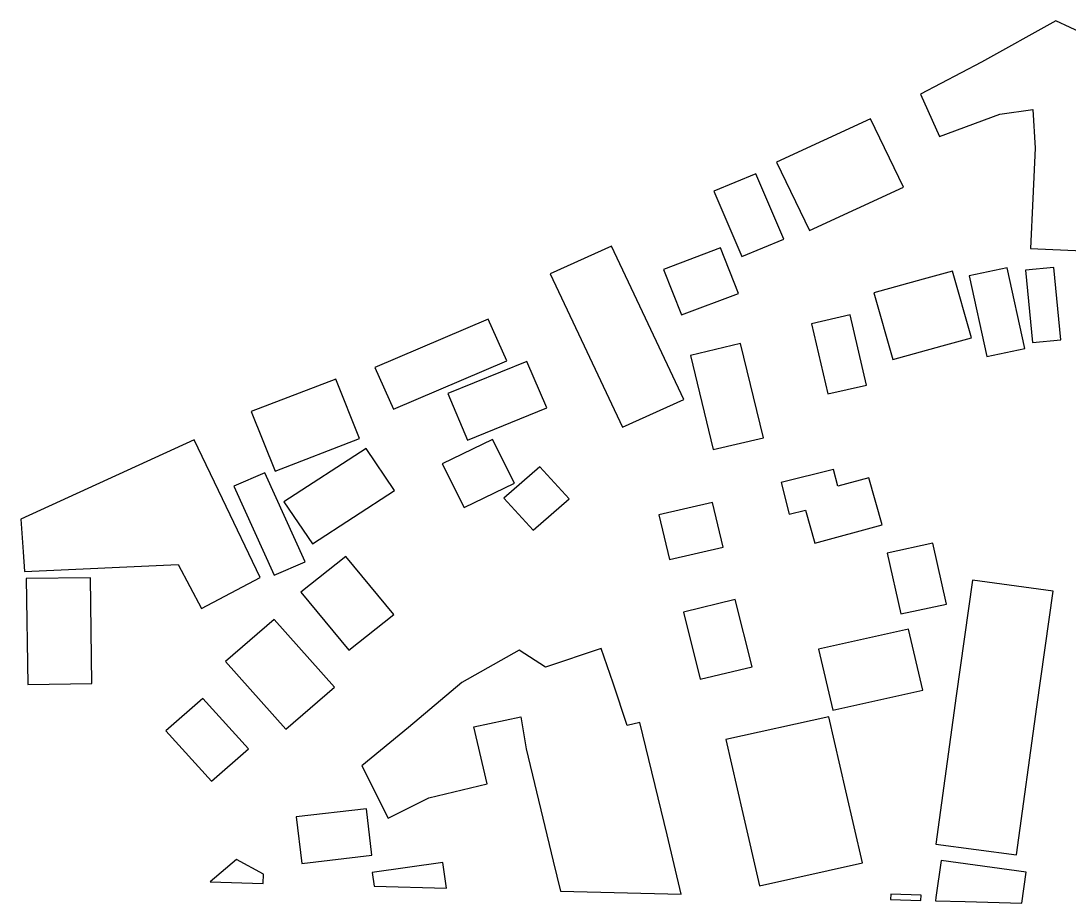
# Model space of a CAD drawing. Extents: x -255 to 680, y -360 to 140.
# Drawn here: x -113.5 to 50.6, y -280.3 to -142.2 of the extents above; entities that cross this region are included whole.
import ezdxf

# ---------------------------------------------------------------- set-up
doc = ezdxf.new("R2010")
doc.units = 0
doc.layers.add('CALQUE_1', color=7, linetype='CONTINUOUS')

# ---------------------------------------------------------------- blocks, each defined once
blk = doc.blocks.new('BLOCK_3')
at = {"layer": 'CALQUE_1', "color": 7}
for points in [[(54.62, -161.53), (54.26, -155.47), (53.09, -144.23), (48.57, -142.15), (36.95, -148.59), (27.36, -153.61), (30.37, -160.23), (39.82, -156.76), (44.99, -156), (45.36, -162.08), (44.99, -169.98), (44.63, -177.78), (55.17, -178.25), (55.53, -170.45), (54.62, -161.53)], [(4.83, -164.26), (9.98, -174.97), (24.69, -168.18), (19.55, -157.46), (4.83, -164.26)], [(1.6, -166.12), (-4.99, -168.83), (-0.63, -179.04), (5.96, -176.33), (1.6, -166.12)], [(-19.29, -205.78), (-9.72, -201.45), (-15.3, -189.61), (-21.04, -177.45), (-30.61, -181.78), (-24.87, -193.94), (-19.29, -205.78)], [(-10.08, -188.21), (-1.13, -184.83), (-3.93, -177.7), (-12.88, -181.08), (-10.08, -188.21)], [(27.78, -182.63), (20.06, -184.76), (23.07, -195.19), (30.78, -193.05), (35.39, -191.78), (32.38, -181.35), (27.78, -182.63)], [(43.72, -193.48), (40.96, -180.81), (35, -182.06), (37.75, -194.72), (43.72, -193.48)], [(43.85, -181.18), (44.94, -192.54), (49.36, -192.12), (48.27, -180.77), (43.85, -181.18)], [(16.34, -188.21), (10.28, -189.58), (12.87, -200.58), (18.93, -199.21), (16.34, -188.21)], [(-40.33, -188.87), (-58.1, -196.47), (-55.19, -202.99), (-37.42, -195.39), (-40.33, -188.87)], [(-0.8, -192.71), (-8.67, -194.56), (-5.08, -209.3), (2.8, -207.45), (-0.8, -192.71)], [(-43.56, -207.81), (-31.18, -202.77), (-34.27, -195.48), (-46.65, -200.52), (-43.56, -207.81)], [(-77.49, -203.36), (-73.74, -212.68), (-60.48, -207.57), (-64.21, -198.25), (-77.49, -203.36)], [(-85.28, -234.22), (-76.06, -229.34), (-81.95, -217.01), (-86.38, -207.77), (-113.54, -220.18), (-113.2, -225.3), (-113, -228.38), (-88.89, -227.33), (-85.28, -234.22)], [(-36.24, -214.55), (-39.67, -207.72), (-47.54, -211.52), (-44.11, -218.36), (-36.24, -214.55)], [(-59.48, -209.11), (-72.34, -217.47), (-67.88, -224.07), (-55.01, -215.71), (-59.48, -209.11)], [(-69.03, -226.88), (-75.32, -212.95), (-80.18, -215.06), (-73.89, -228.99), (-69.03, -226.88)], [(-27.68, -217.01), (-32.27, -212), (-37.87, -216.92), (-33.28, -221.94), (-27.68, -217.01)], [(9.38, -218.79), (10.83, -223.95), (21.36, -221.09), (19.28, -213.74), (14.43, -215.05), (13.74, -212.42), (5.53, -214.46), (6.81, -219.43), (9.38, -218.79)], [(-3.54, -224.57), (-5.2, -217.6), (-13.61, -219.52), (-11.95, -226.51), (-3.54, -224.57)], [(22.16, -225.53), (24.28, -235.05), (31.43, -233.51), (29.3, -223.99), (22.16, -225.53)], [(-55.14, -235.14), (-62.66, -226.06), (-69.67, -231.64), (-62.15, -240.72), (-55.14, -235.14)], [(-112.71, -229.51), (-112.48, -246.09), (-102.43, -245.95), (-102.66, -229.4), (-112.71, -229.51)], [(32.97, -247.91), (29.77, -271.1), (42.4, -272.79), (45.61, -249.6), (48.14, -231.48), (35.5, -229.78), (32.97, -247.91)], [(-1.63, -232.81), (-9.74, -234.76), (-7.12, -245.29), (0.99, -243.35), (-1.63, -232.81)], [(-73.87, -235.92), (-81.52, -242.5), (-72.04, -253.09), (-64.4, -246.52), (-73.87, -235.92)], [(11.4, -240.57), (13.63, -250.14), (27.75, -247), (25.52, -237.43), (11.4, -240.57)], [(-16.57, -252.05), (-18.55, -252.51), (-20.79, -245.89), (-22.63, -240.47), (-31.37, -243.37), (-35.48, -240.72), (-44.47, -245.77), (-52.82, -252.87), (-60.15, -258.83), (-56, -267.05), (-49.64, -263.89), (-40.52, -261.69), (-42.57, -252.75), (-35.24, -251.16), (-34.41, -256.18), (-30.16, -273.81), (-29.03, -278.47), (-10.09, -278.96), (-12.33, -269.68), (-16.57, -252.05)], [(-77.9, -256.19), (-85.06, -248.29), (-90.86, -253.35), (-83.71, -261.24), (-77.9, -256.19)], [(13.01, -251.16), (-3.11, -254.74), (-0.43, -266.34), (2.18, -277.65), (18.3, -274.06), (15.69, -262.75), (13.01, -251.16)], [(-70.42, -266.86), (-69.53, -274.15), (-58.55, -272.87), (-59.43, -265.58), (-70.42, -266.86)], [(-83.91, -277.05), (-75.61, -277.27), (-75.53, -275.81), (-79.75, -273.55), (-83.91, -277.05)], [(-58.53, -275.57), (-58.22, -277.72), (-46.86, -278.01), (-47.44, -274.01), (-58.53, -275.57)], [(29.8, -279.5), (29.73, -280), (34.35, -280.12), (43.23, -280.35), (43.91, -275.49), (30.62, -273.68), (29.8, -279.5)], [(22.68, -279.81), (27.45, -279.94), (27.49, -279.13), (22.72, -278.94), (22.68, -279.81)]]:
    blk.add_lwpolyline(points, dxfattribs=at)
blk = doc.blocks.new('BLOCK_2')
at = {"layer": 'CALQUE_1'}
blk.add_blockref('BLOCK_3', (0, 0), dxfattribs=at)

msp = doc.modelspace()

# ---------------------------------------------------------------- block references
at = {"layer": 'CALQUE_1'}
msp.add_blockref('BLOCK_2', (0, 0), dxfattribs=at)

doc.saveas('drawing.dxf')
